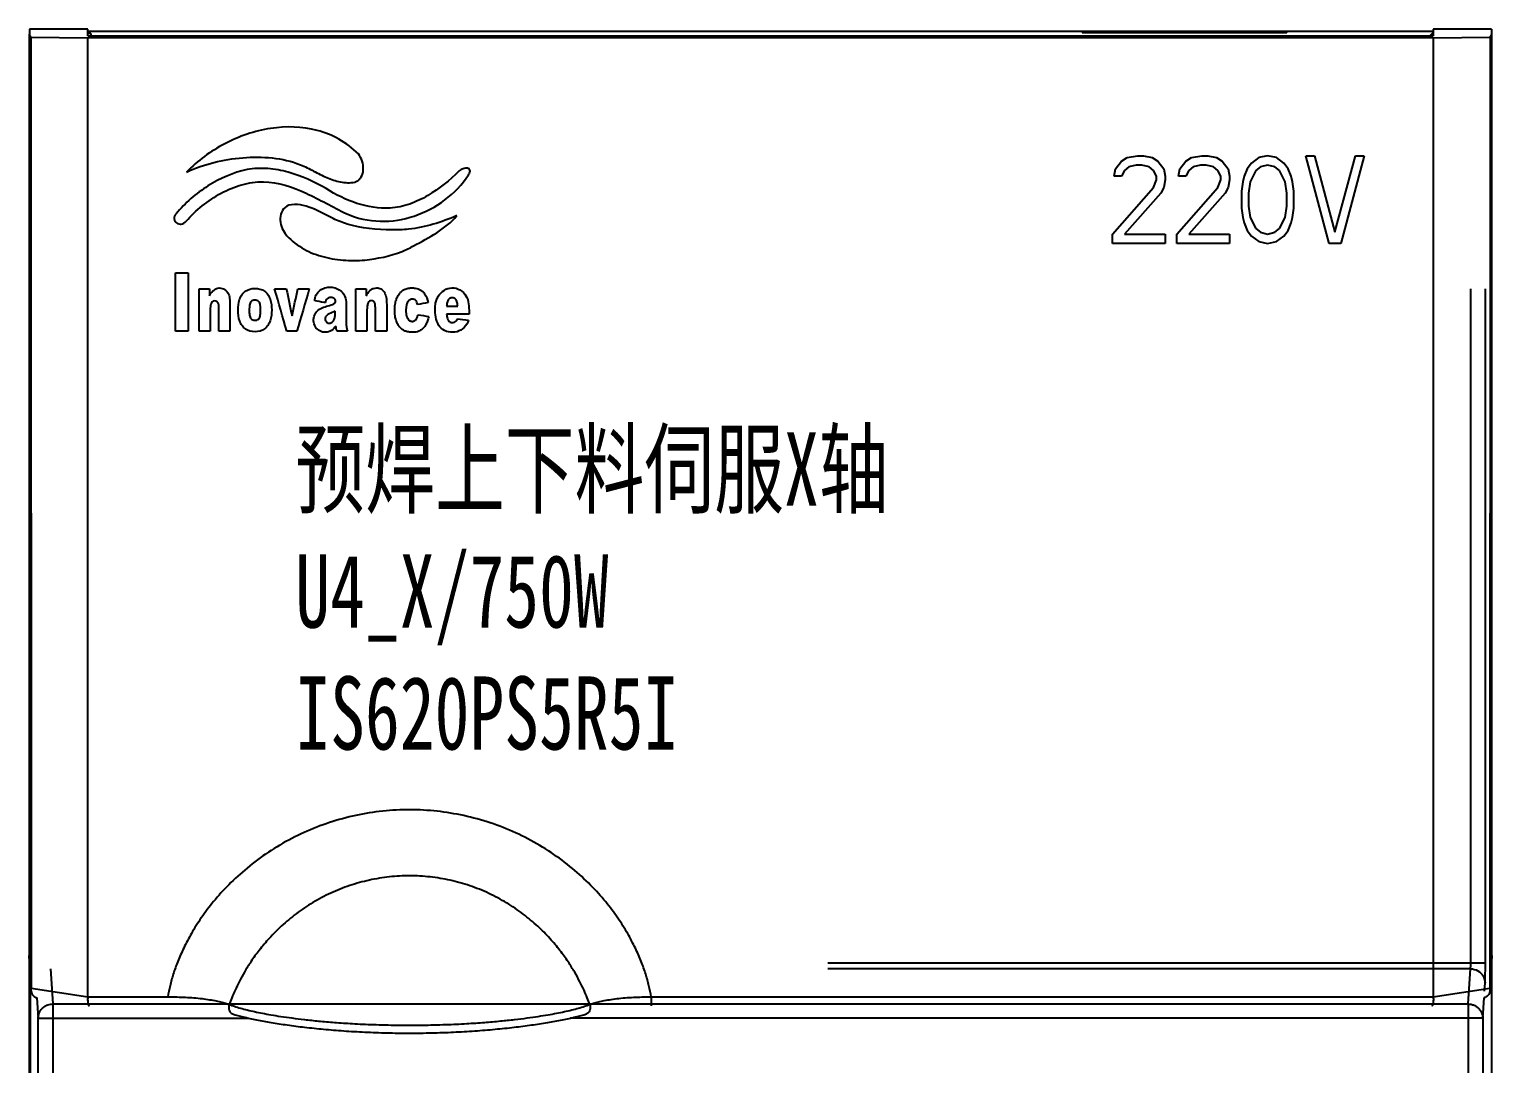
# Model space of a CAD drawing. Header units: millimetres. Extents: x 336 to 12810, y -1577 to 4105.
# Drawn here: x 8278.7 to 8328.7, y 1768 to 1803.3 of the extents above; entities that cross this region are included whole.
import ezdxf

# ---------------------------------------------------------------- set-up
doc = ezdxf.new("R2010")
doc.units = ezdxf.units.MM
doc.layers.add('03___PRT_ALL_CURVES', color=7, linetype='Continuous')
doc.layers.add('20_ALL_FEATURES', color=7, linetype='Continuous')
doc.styles.add('宋', font='', dxfattribs={"width": 0.7})
doc.styles.add('样式 8', font='arial.ttf', dxfattribs={"width": 0.6, "height": 2.5})
doc.styles.get('宋').set_extended_font_data('SimSun')

msp = doc.modelspace()

# ---------------------------------------------------------------- linework, layer by layer
at = {"color": 7, "linetype": 'Continuous'}
for p, q in [((8278.733, 1803.135), (8278.733, 1644.24)), ((8278.786, 1803.046), (8278.733, 1803.135)), ((8278.733, 1803.135), (8278.743, 1803.135)), ((8278.743, 1803.313), (8278.743, 1803.135)), ((8280.733, 1803.313), (8278.743, 1803.313)), ((8278.786, 1803.046), (8278.803, 1770.527)), ((8278.786, 1803.046), (8280.733, 1803.017)), ((8280.733, 1803.089), (8280.733, 1803.313)), ((8326.733, 1803.24), (8280.733, 1803.24)), ((8280.833, 1803.166), (8280.733, 1803.166)), ((8281.733, 1803.074), (8280.733, 1803.089)), ((8280.733, 1770.24), (8280.733, 1803.017)), ((8326.733, 1803.017), (8280.733, 1803.017)), ((8280.833, 1803.166), (8280.833, 1803.088)), ((8325.733, 1803.074), (8281.733, 1803.074)), ((8314.733, 1803.24), (8314.733, 1803.202)), ((8314.733, 1803.202), (8321.733, 1803.202)), ((8321.733, 1803.24), (8321.733, 1803.202)), ((8326.733, 1803.089), (8325.733, 1803.074)), ((8326.697, 1803.166), (8326.619, 1803.088)), ((8326.697, 1803.09), (8326.697, 1803.166)), ((8326.733, 1803.166), (8326.697, 1803.166)), ((8326.733, 1803.313), (8326.733, 1803.089)), ((8328.723, 1803.313), (8326.733, 1803.313)), ((8326.733, 1803.017), (8328.68, 1803.046)), ((8326.733, 1803.017), (8326.733, 1770.24)), ((8328.68, 1803.046), (8328.663, 1770.527)), ((8328.68, 1803.046), (8328.733, 1803.135)), ((8328.723, 1803.313), (8328.723, 1803.135)), ((8328.733, 1803.135), (8328.723, 1803.135)), ((8328.733, 1644.24), (8328.733, 1803.135)), ((8328.015, 1771.394), (8328.015, 1794.44)), ((8328.515, 1771.394), (8328.515, 1794.44)), ((8278.734, 1771.643), (8278.733, 1771.662)), ((8278.803, 1770.449), (8278.733, 1771.662)), ((8278.802, 1770.449), (8278.734, 1771.643)), ((8328.733, 1771.662), (8328.664, 1770.449)), ((8328.733, 1771.643), (8328.669, 1770.527)), ((8328.733, 1771.662), (8328.733, 1771.643)), ((8279.46, 1771.201), (8279.539, 1770)), ((8328.515, 1771.394), (8306.033, 1771.394)), ((8328.006, 1771.201), (8306.033, 1771.201)), ((8327.928, 1770), (8328.006, 1771.201)), ((8278.733, 1770.74), (8278.772, 1770.74)), ((8278.772, 1761.74), (8278.772, 1770.74)), ((8280.733, 1770.23), (8278.803, 1770.527)), ((8328.663, 1770.527), (8326.733, 1770.23)), ((8328.488, 1770.444), (8328.506, 1770.718)), ((8278.803, 1770.449), (8278.803, 1770.432)), ((8278.993, 1770.213), (8279.039, 1769.517)), ((8280.733, 1770.24), (8283.47, 1770.24)), ((8299.996, 1770.24), (8299.996, 1769.94)), ((8299.996, 1770.24), (8326.733, 1770.24)), ((8328.428, 1769.517), (8328.473, 1770.213)), ((8328.664, 1770.449), (8328.663, 1770.432)), ((8279.039, 1752.88), (8279.039, 1769.517)), ((8279.039, 1769.517), (8286.245, 1769.517)), ((8279.539, 1770), (8279.539, 1752.38)), ((8279.539, 1770), (8327.928, 1770)), ((8328.428, 1769.517), (8297.221, 1769.517)), ((8327.928, 1770), (8327.928, 1644.546)), ((8328.428, 1769.517), (8328.428, 1644.546))]:
    msp.add_line(p, q, dxfattribs=at)
for points, start_tangent, end_tangent in [([(8299.996, 1770.24), (8299.921, 1770.618), (8299.809, 1771.019), (8299.657, 1771.447), (8299.455, 1771.907), (8299.192, 1772.404), (8298.858, 1772.934), (8298.44, 1773.489), (8297.925, 1774.061), (8297.302, 1774.632), (8296.578, 1775.172), (8295.78, 1775.645), (8294.932, 1776.032), (8294.048, 1776.326), (8293.139, 1776.524), (8292.213, 1776.625), (8291.281, 1776.627), (8290.354, 1776.529), (8289.444, 1776.333), (8288.56, 1776.042), (8287.71, 1775.658), (8286.909, 1775.186), (8286.182, 1774.647), (8285.554, 1774.074), (8285.036, 1773.501), (8284.615, 1772.943), (8284.278, 1772.411), (8284.013, 1771.912), (8283.81, 1771.45), (8283.657, 1771.021), (8283.546, 1770.619), (8283.47, 1770.24)], (-0.158449, 0.987367), (-0.158453, -0.987366)), ([(8297.898, 1769.986), (8297.81, 1770.214), (8297.699, 1770.472), (8297.558, 1770.76), (8297.381, 1771.083), (8297.157, 1771.44), (8296.878, 1771.826), (8296.536, 1772.235), (8296.119, 1772.656), (8295.621, 1773.072), (8295.054, 1773.455), (8294.44, 1773.781), (8293.796, 1774.04), (8293.125, 1774.227), (8292.438, 1774.341), (8291.743, 1774.381), (8291.047, 1774.344), (8290.36, 1774.231), (8289.689, 1774.046), (8289.044, 1773.79), (8288.429, 1773.465), (8287.859, 1773.082), (8287.358, 1772.666), (8286.938, 1772.243), (8286.593, 1771.833), (8286.313, 1771.445), (8286.087, 1771.086), (8285.909, 1770.762), (8285.768, 1770.473), (8285.656, 1770.215), (8285.569, 1769.986)], (-0.336663, 0.941625), (-0.336661, -0.941626)), ([(8328.006, 1771.201), (8328.01, 1771.236), (8328.012, 1771.258), (8328.013, 1771.285), (8328.014, 1771.318), (8328.015, 1771.355), (8328.015, 1771.394)], (0.222501, 0.974932), (-0.000007, 1)), ([(8328.006, 1771.201), (8328.255, 1771.135), (8328.438, 1770.959), (8328.506, 1770.718)], (0.99999, -0.004364), (0.004676, -0.999989)), ([(8328.506, 1770.718), (8328.507, 1770.744), (8328.509, 1770.784), (8328.51, 1770.841), (8328.512, 1770.917), (8328.513, 1771.013), (8328.514, 1771.128), (8328.515, 1771.257), (8328.515, 1771.394)], (0.065022, 0.997884), (-0.000064, 1)), ([(8278.803, 1770.475), (8278.803, 1770.5), (8278.803, 1770.527)], (0.002955, 0.999996), (-0.000522, 1)), ([(8328.663, 1770.527), (8328.663, 1770.5), (8328.664, 1770.475)], (-0.000522, -1), (0.002955, -0.999996)), ([(8278.803, 1770.449), (8278.803, 1770.475)], (0.004788, 0.999989), (0.002955, 0.999996)), ([(8278.803, 1770.432), (8278.811, 1770.381), (8278.836, 1770.321), (8278.875, 1770.274), (8278.923, 1770.239), (8278.979, 1770.218), (8279.002, 1770.213)], (0.058249, -0.998302), (0.988517, -0.151107)), ([(8280.733, 1770.23), (8280.73, 1770.169), (8280.731, 1770.11), (8280.735, 1770.058), (8280.741, 1770.013), (8280.751, 1769.978), (8280.762, 1769.954), (8280.775, 1769.942), (8280.78, 1769.94)], (-0.064441, -0.997922), (0.992881, -0.119113)), ([(8280.733, 1770.23), (8280.733, 1770.234), (8280.733, 1770.237), (8280.733, 1770.24)], (0.064441, 0.997922), (0, 1)), ([(8283.47, 1770.24), (8283.724, 1770.241), (8284.002, 1770.234), (8284.291, 1770.217), (8284.574, 1770.191), (8284.837, 1770.156), (8285.073, 1770.115), (8285.275, 1770.071), (8285.441, 1770.026), (8285.569, 1769.986)], (0.999877, 0.015698), (0.946467, -0.3228)), ([(8297.898, 1769.986), (8298.026, 1770.027), (8298.192, 1770.071), (8298.394, 1770.116), (8298.63, 1770.156), (8298.893, 1770.191), (8299.176, 1770.217), (8299.464, 1770.234), (8299.743, 1770.241), (8299.996, 1770.24)], (0.946467, 0.322799), (0.999877, -0.015694)), ([(8326.733, 1770.23), (8326.736, 1770.169), (8326.735, 1770.11), (8326.731, 1770.058), (8326.725, 1770.013), (8326.715, 1769.978), (8326.704, 1769.954), (8326.691, 1769.942), (8326.686, 1769.94)], (0.064441, -0.997922), (-0.992805, -0.11974)), ([(8326.733, 1770.24), (8326.733, 1770.237), (8326.733, 1770.234), (8326.733, 1770.23)], (0, -1), (0.064441, -0.997922)), ([(8328.663, 1770.432), (8328.655, 1770.381), (8328.63, 1770.321), (8328.591, 1770.274), (8328.543, 1770.239), (8328.487, 1770.218), (8328.464, 1770.213)], (-0.058406, -0.998293), (-0.988508, -0.15117)), ([(8328.664, 1770.475), (8328.664, 1770.449)], (0.002955, -0.999996), (0.004788, -0.999989)), ([(8279.039, 1769.517), (8279.049, 1769.612), (8279.082, 1769.712), (8279.145, 1769.812), (8279.241, 1769.903), (8279.373, 1769.972), (8279.539, 1770)], (0.004676, 0.999989), (0.99999, 0.004364)), ([(8285.569, 1769.986), (8285.556, 1769.906), (8285.56, 1769.829), (8285.581, 1769.761), (8285.615, 1769.707), (8285.662, 1769.67), (8285.685, 1769.661)], (-0.245809, -0.969318), (0.95301, -0.30294)), ([(8285.569, 1769.986), (8285.749, 1769.922), (8285.956, 1769.858), (8286.188, 1769.797), (8286.438, 1769.739), (8286.705, 1769.684), (8286.998, 1769.631), (8287.332, 1769.576), (8287.713, 1769.522), (8288.141, 1769.469), (8288.624, 1769.418), (8289.166, 1769.371), (8289.78, 1769.33), (8290.493, 1769.297), (8291.308, 1769.277), (8292.162, 1769.277), (8292.977, 1769.297), (8293.689, 1769.33), (8294.303, 1769.372), (8294.845, 1769.419), (8295.326, 1769.469), (8295.755, 1769.522), (8296.135, 1769.577), (8296.469, 1769.631), (8296.762, 1769.684), (8297.028, 1769.739), (8297.279, 1769.797), (8297.51, 1769.858), (8297.717, 1769.922), (8297.898, 1769.986)], (0.933783, -0.35784), (0.933783, 0.35784)), ([(8285.685, 1769.661), (8286.05, 1769.56), (8286.501, 1769.461), (8287.003, 1769.369), (8287.551, 1769.284), (8288.148, 1769.207), (8288.793, 1769.139), (8289.483, 1769.083), (8290.209, 1769.04), (8290.96, 1769.013), (8291.724, 1769.004), (8292.489, 1769.013), (8293.241, 1769.039), (8293.969, 1769.082), (8294.662, 1769.138), (8295.309, 1769.206), (8295.907, 1769.283), (8296.457, 1769.368), (8296.96, 1769.46), (8297.413, 1769.559), (8297.781, 1769.661)], (0.953081, -0.302715), (0.953092, 0.302681)), ([(8297.898, 1769.986), (8297.91, 1769.906), (8297.906, 1769.829), (8297.886, 1769.761), (8297.851, 1769.707), (8297.805, 1769.67), (8297.781, 1769.661)], (0.245794, -0.969322), (-0.953033, -0.302868)), ([(8327.928, 1770), (8328.026, 1769.99), (8328.13, 1769.958), (8328.234, 1769.897), (8328.328, 1769.804), (8328.399, 1769.677), (8328.428, 1769.517)], (0.99999, -0.004364), (0.004676, -0.999989))]:
    msp.add_spline(points, degree=3, dxfattribs=dict(at, start_tangent=start_tangent, end_tangent=end_tangent))
at = {"layer": '03___PRT_ALL_CURVES', "color": 7, "linetype": 'Continuous'}
for p, q in [((8315.822, 1798.289), (8315.872, 1798.545)), ((8315.872, 1798.545), (8316.072, 1798.8)), ((8316.072, 1798.8), (8316.272, 1798.928)), ((8316.322, 1798.608), (8316.172, 1798.481)), ((8316.272, 1798.928), (8316.622, 1798.991)), ((8316.572, 1798.672), (8316.322, 1798.608)), ((8316.772, 1798.672), (8316.572, 1798.672)), ((8316.622, 1798.991), (8316.822, 1798.991)), ((8317.022, 1798.608), (8316.772, 1798.672)), ((8316.822, 1798.991), (8317.122, 1798.928)), ((8317.172, 1798.481), (8317.022, 1798.608)), ((8317.122, 1798.928), (8317.322, 1798.8)), ((8317.322, 1798.8), (8317.522, 1798.545)), ((8317.522, 1798.545), (8317.572, 1798.289)), ((8318.022, 1798.289), (8318.072, 1798.545)), ((8318.072, 1798.545), (8318.272, 1798.8)), ((8318.272, 1798.8), (8318.472, 1798.928)), ((8318.522, 1798.608), (8318.372, 1798.481)), ((8318.472, 1798.928), (8318.822, 1798.991)), ((8318.772, 1798.672), (8318.522, 1798.608)), ((8318.972, 1798.672), (8318.772, 1798.672)), ((8318.822, 1798.991), (8319.022, 1798.991)), ((8319.222, 1798.608), (8318.972, 1798.672)), ((8319.022, 1798.991), (8319.322, 1798.928)), ((8319.372, 1798.481), (8319.222, 1798.608)), ((8319.322, 1798.928), (8319.522, 1798.8)), ((8319.522, 1798.8), (8319.722, 1798.545)), ((8319.722, 1798.545), (8319.772, 1798.289)), ((8320.372, 1798.545), (8320.272, 1798.289)), ((8320.522, 1798.736), (8320.372, 1798.545)), ((8320.772, 1798.928), (8320.522, 1798.736)), ((8320.822, 1798.608), (8320.672, 1798.481)), ((8321.072, 1798.991), (8320.772, 1798.928)), ((8321.072, 1798.672), (8320.822, 1798.608)), ((8321.372, 1798.928), (8321.072, 1798.991)), ((8321.322, 1798.608), (8321.072, 1798.672)), ((8321.472, 1798.481), (8321.322, 1798.608)), ((8321.622, 1798.736), (8321.372, 1798.928)), ((8321.772, 1798.545), (8321.622, 1798.736)), ((8321.872, 1798.289), (8321.772, 1798.545)), ((8323.172, 1795.991), (8322.372, 1798.991)), ((8322.372, 1798.991), (8322.672, 1798.991)), ((8322.672, 1798.991), (8323.372, 1796.374)), ((8323.372, 1796.374), (8324.072, 1798.991)), ((8324.372, 1798.991), (8323.572, 1795.991)), ((8324.072, 1798.991), (8324.372, 1798.991)), ((8316.072, 1798.289), (8315.822, 1798.289)), ((8316.172, 1798.481), (8316.072, 1798.289)), ((8317.272, 1798.289), (8317.172, 1798.481)), ((8317.172, 1797.906), (8317.272, 1798.162)), ((8317.272, 1798.162), (8317.272, 1798.289)), ((8317.572, 1798.162), (8317.522, 1797.906)), ((8317.572, 1798.289), (8317.572, 1798.162)), ((8318.272, 1798.289), (8318.022, 1798.289)), ((8318.372, 1798.481), (8318.272, 1798.289)), ((8319.472, 1798.289), (8319.372, 1798.481)), ((8319.372, 1797.906), (8319.472, 1798.162)), ((8319.472, 1798.162), (8319.472, 1798.289)), ((8319.772, 1798.162), (8319.722, 1797.906)), ((8319.772, 1798.289), (8319.772, 1798.162)), ((8320.222, 1798.098), (8320.172, 1797.779)), ((8320.272, 1798.289), (8320.222, 1798.098)), ((8320.472, 1798.098), (8320.422, 1797.715)), ((8320.672, 1798.481), (8320.472, 1798.098)), ((8321.672, 1798.098), (8321.472, 1798.481)), ((8321.722, 1797.715), (8321.672, 1798.098)), ((8321.922, 1798.098), (8321.872, 1798.289)), ((8321.972, 1797.779), (8321.922, 1798.098)), ((8315.772, 1796.31), (8317.172, 1797.906)), ((8317.422, 1797.715), (8316.172, 1796.31)), ((8317.522, 1797.906), (8317.422, 1797.715)), ((8317.972, 1796.31), (8319.372, 1797.906)), ((8319.622, 1797.715), (8318.372, 1796.31)), ((8319.722, 1797.906), (8319.622, 1797.715)), ((8320.172, 1797.779), (8320.172, 1797.204)), ((8320.422, 1797.715), (8320.422, 1797.268)), ((8321.722, 1797.268), (8321.722, 1797.715)), ((8321.972, 1797.204), (8321.972, 1797.779)), ((8320.172, 1797.204), (8320.222, 1796.885)), ((8320.422, 1797.268), (8320.472, 1796.885)), ((8321.672, 1796.885), (8321.722, 1797.268)), ((8321.922, 1796.885), (8321.972, 1797.204)), ((8320.222, 1796.885), (8320.272, 1796.693)), ((8320.272, 1796.693), (8320.372, 1796.438)), ((8320.472, 1796.885), (8320.672, 1796.502)), ((8320.672, 1796.502), (8320.822, 1796.374)), ((8321.322, 1796.374), (8321.472, 1796.502)), ((8321.472, 1796.502), (8321.672, 1796.885)), ((8321.772, 1796.438), (8321.872, 1796.693)), ((8321.872, 1796.693), (8321.922, 1796.885)), ((8315.772, 1795.991), (8315.772, 1796.31)), ((8316.172, 1796.31), (8317.572, 1796.31)), ((8317.572, 1796.31), (8317.572, 1795.991)), ((8317.972, 1795.991), (8317.972, 1796.31)), ((8318.372, 1796.31), (8319.772, 1796.31)), ((8319.772, 1796.31), (8319.772, 1795.991)), ((8320.372, 1796.438), (8320.522, 1796.247)), ((8320.522, 1796.247), (8320.772, 1796.055)), ((8320.772, 1796.055), (8321.072, 1795.991)), ((8320.822, 1796.374), (8321.072, 1796.31)), ((8321.072, 1796.31), (8321.322, 1796.374)), ((8321.072, 1795.991), (8321.372, 1796.055)), ((8321.372, 1796.055), (8321.622, 1796.247)), ((8321.622, 1796.247), (8321.772, 1796.438)), ((8317.572, 1795.991), (8315.772, 1795.991)), ((8319.772, 1795.991), (8317.972, 1795.991)), ((8323.572, 1795.991), (8323.172, 1795.991))]:
    msp.add_line(p, q, dxfattribs=at)
at = {"layer": '20_ALL_FEATURES', "color": 7, "linetype": 'Continuous'}
for points, start_tangent, end_tangent in [([(8289.985, 1799.053, 48.994), (8289.321, 1799.556, 49.008), (8288.581, 1799.856, 49.017), (8286.982, 1799.922, 49.019), (8285.417, 1799.399, 49.004), (8284.113, 1798.435, 48.975)], (-0.709681, 0.704213, 0.020901), (-0.69443, -0.719243, -0.021347)), ([(8289.866, 1798.085, 48.965), (8289.992, 1798.161, 48.967), (8290.08, 1798.265, 48.97), (8290.154, 1798.525, 48.978), (8290.113, 1798.807, 48.986), (8289.985, 1799.053, 48.994)], (0.925982, 0.377402, 0.011201), (-0.614554, 0.788528, 0.023403)), ([(8286.179, 1798.521, 48.978), (8284.844, 1797.96, 48.961), (8283.752, 1797.007, 48.933)], (-0.974455, -0.224484, -0.006663), (-0.643609, -0.765018, -0.022705)), ([(8284.113, 1798.435, 48.975), (8286.034, 1798.922, 48.99), (8288.002, 1798.682, 48.982), (8288.456, 1798.467, 48.976), (8288.905, 1798.246, 48.97), (8289.368, 1798.095, 48.965), (8289.866, 1798.085, 48.965)], (0.907304, 0.42029, 0.012474), (0.986774, 0.162031, 0.004809)), ([(8288.888, 1797.867, 48.958), (8287.584, 1798.427, 48.975), (8286.888, 1798.55, 48.979), (8286.179, 1798.521, 48.978)], (-0.867538, 0.497152, 0.014755), (-0.986865, -0.161475, -0.004792)), ([(8293.753, 1798.341, 48.972), (8293.798, 1798.432, 48.975), (8293.8, 1798.498, 48.977), (8293.769, 1798.54, 48.978), (8293.715, 1798.561, 48.979), (8293.645, 1798.563, 48.979), (8293.569, 1798.547, 48.978), (8293.432, 1798.47, 48.976)], (0.545673, 0.837629, 0.02486), (-0.72364, -0.689874, -0.020475)), ([(8284.099, 1796.75, 48.925), (8284.646, 1797.278, 48.941), (8285.292, 1797.71, 48.954), (8286.001, 1798, 48.962), (8286.739, 1798.1, 48.965), (8288.196, 1797.711, 48.954), (8289.573, 1797.014, 48.933)], (0.655413, 0.754938, 0.022406), (0.900227, -0.435229, -0.012917)), ([(8289.573, 1797.014, 48.933), (8290.727, 1796.753, 48.925), (8291.893, 1796.93, 48.93), (8292.944, 1797.481, 48.947), (8293.753, 1798.341, 48.972)], (0.910828, -0.412604, -0.012246), (0.545673, 0.837629, 0.02486)), ([(8293.432, 1798.47, 48.976), (8292.355, 1797.629, 48.951), (8291.739, 1797.34, 48.943), (8291.07, 1797.199, 48.938)], (-0.72364, -0.689874, -0.020475), (-0.997096, -0.076127, -0.002259)), ([(8291.07, 1797.199, 48.938), (8289.929, 1797.363, 48.943), (8288.888, 1797.867, 48.958)], (-0.999078, -0.042916, -0.001274), (-0.839082, 0.543766, 0.016139)), ([(8283.752, 1797.007, 48.933), (8283.691, 1796.831, 48.928), (8283.771, 1796.698, 48.924), (8283.929, 1796.656, 48.922), (8284.099, 1796.75, 48.925)], (-0.643609, -0.765018, -0.022705), (0.655413, 0.754938, 0.022406)), ([(8287.603, 1797.297, 48.941), (8287.387, 1797.114, 48.936), (8287.314, 1796.855, 48.928), (8287.356, 1796.575, 48.92), (8287.484, 1796.328, 48.913)], (-0.920511, -0.390544, -0.011591), (0.606604, -0.794654, -0.023585)), ([(8289.123, 1796.842, 48.928), (8288.39, 1797.201, 48.939), (8288.003, 1797.309, 48.942), (8287.603, 1797.297, 48.941)], (-0.89622, 0.443414, 0.01316), (-0.976807, -0.214029, -0.006352)), ([(8291.127, 1796.455, 48.916), (8289.602, 1796.655, 48.922), (8289.123, 1796.842, 48.928)], (-0.999998, 0.00219, 0.000065), (-0.899181, 0.437385, 0.012981)), ([(8293.355, 1796.947, 48.931), (8291.702, 1796.48, 48.917), (8291.127, 1796.455, 48.916)], (-0.913157, -0.407428, -0.012092), (-0.999716, 0.023814, 0.000707)), ([(8291.873, 1795.911, 48.9), (8292.665, 1796.36, 48.914), (8293.355, 1796.947, 48.931)], (0.879947, 0.474863, 0.014094), (0.641014, 0.767191, 0.02277)), ([(8287.484, 1796.328, 48.913), (8288.048, 1795.846, 48.898), (8288.725, 1795.555, 48.89), (8289.462, 1795.424, 48.886), (8290.203, 1795.427, 48.886)], (0.640583, -0.767551, -0.02278), (0.996649, 0.081765, 0.002427)), ([(8290.203, 1795.427, 48.886), (8291.478, 1795.723, 48.895), (8291.873, 1795.911, 48.9)], (0.9953, 0.0968, 0.002873), (0.871745, 0.489745, 0.014535)), ([(8283.733, 1792.991, 48.814), (8283.733, 1794.991, 48.873)], (0, 0.99956, 0.029666), (0, 0.99956, 0.029666)), ([(8283.733, 1794.991, 48.873), (8284.161, 1794.991, 48.873)], (1, 0), (1, 0)), ([(8284.161, 1794.991, 48.873), (8284.161, 1792.991, 48.814)], (0, -0.99956, -0.029666), (0, -0.99956, -0.029666)), ([(8288.494, 1794.027, 48.844), (8288.546, 1794.237, 48.851), (8288.671, 1794.387, 48.855), (8288.844, 1794.474, 48.858), (8289.04, 1794.498, 48.858), (8289.404, 1794.351, 48.854), (8289.524, 1794.179, 48.849), (8289.569, 1793.939, 48.842)], (0.034094, 0.998979, 0.029649), (0, -0.99956, -0.029666)), ([(8284.537, 1792.991, 48.814), (8284.537, 1794.44, 48.857)], (0, 0.99956, 0.029666), (0, 0.99956, 0.029666)), ([(8284.537, 1794.44, 48.857), (8284.894, 1794.44, 48.857)], (1, 0), (1, 0)), ([(8284.894, 1794.204, 48.85), (8285.014, 1794.369, 48.854), (8285.184, 1794.467, 48.857), (8285.374, 1794.438, 48.857), (8285.523, 1794.307, 48.853), (8285.584, 1794.116, 48.847), (8285.596, 1793.912, 48.841)], (0.44599, 0.894644, 0.026552), (0.042716, -0.998648, -0.029639)), ([(8284.894, 1794.44, 48.857), (8284.894, 1794.204, 48.85)], (0, -0.99956, -0.029666), (0, -0.99956, -0.029666)), ([(8285.21, 1793.788, 48.837), (8285.209, 1793.882, 48.84), (8285.183, 1793.97, 48.843), (8285.111, 1794.024, 48.844), (8285.026, 1794.026, 48.844), (8284.966, 1793.964, 48.842), (8284.934, 1793.872, 48.84), (8284.921, 1793.687, 48.834)], (0, 0.99956, 0.029666), (0, -0.99956, -0.029666)), ([(8285.872, 1793.712, 48.835), (8285.926, 1794.082, 48.846), (8286.002, 1794.237, 48.851), (8286.117, 1794.357, 48.854), (8286.447, 1794.457, 48.857), (8286.777, 1794.364, 48.854), (8286.892, 1794.246, 48.851), (8286.968, 1794.092, 48.846), (8287.023, 1793.721, 48.835)], (-0.0042, 0.999551, 0.029666), (0.003289, -0.999554, -0.029666)), ([(8286.638, 1793.649, 48.833), (8286.638, 1793.711, 48.835), (8286.63, 1793.884, 48.84), (8286.576, 1794.012, 48.844), (8286.449, 1794.058, 48.845), (8286.322, 1794.013, 48.844), (8286.266, 1793.886, 48.84), (8286.257, 1793.713, 48.835)], (0.007728, 0.99953, 0.029665), (-0.002632, -0.999556, -0.029666)), ([(8287.539, 1792.991, 48.814), (8287.122, 1794.44, 48.857)], (-0.276553, 0.960576, 0.028509), (-0.276553, 0.960576, 0.028509)), ([(8287.122, 1794.44, 48.857), (8287.522, 1794.44, 48.857)], (1, 0), (1, 0)), ([(8287.522, 1794.44, 48.857), (8287.717, 1793.522, 48.829)], (0.207229, -0.977862, -0.029022), (0.207229, -0.977862, -0.029022)), ([(8287.717, 1793.522, 48.829), (8287.918, 1794.44, 48.857)], (0.213843, 0.976438, 0.02898), (0.213843, 0.976438, 0.02898)), ([(8288.305, 1794.44, 48.857), (8287.88, 1792.991, 48.814)], (-0.281868, -0.959031, -0.028463), (-0.281868, -0.959031, -0.028463)), ([(8287.918, 1794.44, 48.857), (8288.305, 1794.44, 48.857)], (1, 0), (1, 0)), ([(8288.861, 1793.971, 48.843), (8288.803, 1793.98, 48.843), (8288.494, 1794.027, 48.844)], (-0.988597, 0.150517, 0.004467), (-0.988597, 0.150517, 0.004467)), ([(8288.865, 1794.015, 48.844), (8288.861, 1793.971, 48.843)], (-0.226212, -0.973649, -0.028897), (0.046429, -0.998482, -0.029634)), ([(8289.194, 1793.959, 48.842), (8289.198, 1794.044, 48.845), (8289.168, 1794.103, 48.847), (8289.048, 1794.146, 48.848), (8288.979, 1794.133, 48.847), (8288.918, 1794.098, 48.846), (8288.875, 1794.044, 48.845), (8288.865, 1794.015, 48.844)], (0.245556, 0.968956, 0.028758), (-0.226212, -0.973649, -0.028897)), ([(8289.893, 1794.44, 48.857), (8290.251, 1794.44, 48.857)], (1, 0), (1, 0)), ([(8289.893, 1792.991, 48.814), (8289.893, 1794.44, 48.857)], (0, 0.99956, 0.029666), (0, 0.99956, 0.029666)), ([(8290.251, 1794.204, 48.85), (8290.332, 1794.328, 48.853), (8290.373, 1794.375, 48.855), (8290.414, 1794.411, 48.856), (8290.457, 1794.438, 48.857), (8290.505, 1794.457, 48.857), (8290.614, 1794.473, 48.858)], (0.484719, 0.874285, 0.025948), (1, 0)), ([(8290.251, 1794.44, 48.857), (8290.251, 1794.204, 48.85)], (0, -0.99956, -0.029666), (0, -0.99956, -0.029666)), ([(8290.567, 1793.788, 48.837), (8290.558, 1793.904, 48.841), (8290.548, 1793.948, 48.842), (8290.532, 1793.981, 48.843), (8290.513, 1794.006, 48.844), (8290.49, 1794.024, 48.844), (8290.464, 1794.034, 48.845), (8290.434, 1794.038, 48.845), (8290.401, 1794.033, 48.845), (8290.371, 1794.019, 48.844), (8290.321, 1793.961, 48.842)], (0, 0.99956, 0.029666), (-0.491563, -0.870459, -0.025835)), ([(8290.614, 1794.473, 48.858), (8290.756, 1794.439, 48.857), (8290.863, 1794.336, 48.853)], (1, 0), (0.550527, -0.83445, -0.024766)), ([(8290.863, 1794.336, 48.853), (8290.931, 1794.161, 48.848), (8290.953, 1793.912, 48.841)], (0.548821, -0.835572, -0.024799), (0, -0.99956, -0.029666)), ([(8291.274, 1793.365, 48.825), (8291.255, 1793.435, 48.827), (8291.241, 1793.516, 48.829), (8291.233, 1793.607, 48.832), (8291.231, 1793.657, 48.833), (8291.23, 1793.709, 48.835), (8291.231, 1793.764, 48.837), (8291.233, 1793.816, 48.838), (8291.243, 1793.914, 48.841), (8291.26, 1794.002, 48.844), (8291.283, 1794.081, 48.846)], (-0.318454, 0.947521, 0.028122), (0.336156, 0.941392, 0.02794)), ([(8291.283, 1794.081, 48.846), (8291.304, 1794.135, 48.848), (8291.389, 1794.277, 48.852)], (0.334261, 0.942066, 0.02796), (0.612946, 0.789777, 0.02344)), ([(8291.389, 1794.277, 48.852), (8291.457, 1794.353, 48.854), (8291.491, 1794.382, 48.855), (8291.527, 1794.406, 48.856), (8291.587, 1794.435, 48.856), (8291.654, 1794.456, 48.857), (8291.73, 1794.469, 48.857), (8291.771, 1794.472, 48.858), (8291.814, 1794.473, 48.858), (8291.874, 1794.471, 48.858), (8291.93, 1794.465, 48.857), (8292.03, 1794.441, 48.857), (8292.117, 1794.402, 48.855), (8292.188, 1794.346, 48.854)], (0.612139, 0.790402, 0.023459), (0.711957, -0.701914, -0.020832)), ([(8291.825, 1794.092, 48.846), (8291.739, 1794.067, 48.846), (8291.703, 1794.037, 48.845), (8291.671, 1793.993, 48.843), (8291.627, 1793.869, 48.84), (8291.612, 1793.694, 48.834)], (-1, 0), (0, -0.99956, -0.029666)), ([(8292.008, 1793.905, 48.841), (8291.946, 1794.045, 48.845), (8291.893, 1794.08, 48.846), (8291.825, 1794.092, 48.846)], (-0.17892, 0.983431, 0.029188), (-1, 0)), ([(8292.188, 1794.346, 48.854), (8292.248, 1794.275, 48.852), (8292.369, 1793.975, 48.843)], (0.712802, -0.701057, -0.020807), (0.206721, -0.977969, -0.029025)), ([(8293.75, 1793.367, 48.825), (8293.603, 1793.121, 48.817), (8293.358, 1792.977, 48.813), (8293.069, 1792.97, 48.813), (8292.817, 1793.094, 48.817), (8292.614, 1793.624, 48.832), (8292.62, 1793.921, 48.841), (8292.654, 1794.059, 48.845)], (-0.283787, -0.958465, -0.028447), (0.32361, 0.945774, 0.02807)), ([(8292.654, 1794.059, 48.845), (8292.715, 1794.188, 48.849), (8293.184, 1794.478, 48.858), (8293.457, 1794.404, 48.856), (8293.664, 1794.205, 48.85), (8293.753, 1793.932, 48.842), (8293.772, 1793.641, 48.833)], (0.32361, 0.945774, 0.02807), (0.029423, -0.999127, -0.029653)), ([(8293.381, 1793.844, 48.839), (8293.363, 1793.976, 48.843), (8293.309, 1794.091, 48.846), (8293.195, 1794.132, 48.847), (8293.08, 1794.089, 48.846), (8293.022, 1793.975, 48.843), (8293.003, 1793.844, 48.839)], (-0.113372, 0.993115, 0.029475), (-0.098388, -0.99471, -0.029522)), ([(8284.921, 1793.687, 48.834), (8284.921, 1792.991, 48.814)], (0, -0.99956, -0.029666), (0, -0.99956, -0.029666)), ([(8285.21, 1792.991, 48.814), (8285.21, 1793.788, 48.837)], (0, 0.99956, 0.029666), (0, 0.99956, 0.029666)), ([(8285.596, 1793.912, 48.841), (8285.596, 1792.991, 48.814)], (0, -0.99956, -0.029666), (0, -0.99956, -0.029666)), ([(8287.023, 1793.721, 48.835), (8286.97, 1793.35, 48.824), (8286.895, 1793.194, 48.82), (8286.781, 1793.075, 48.816), (8286.453, 1792.975, 48.813), (8286.122, 1793.069, 48.816), (8286.007, 1793.187, 48.819), (8285.93, 1793.342, 48.824), (8285.872, 1793.712, 48.835)], (0.003289, -0.999554, -0.029666), (-0.0042, 0.999551, 0.029666)), ([(8286.257, 1793.713, 48.835), (8286.265, 1793.54, 48.83), (8286.321, 1793.412, 48.826), (8286.448, 1793.366, 48.825), (8286.575, 1793.41, 48.826), (8286.63, 1793.538, 48.83), (8286.638, 1793.649, 48.833)], (-0.002632, -0.999556, -0.029666), (0.007728, 0.99953, 0.029665)), ([(8289.216, 1793.169, 48.819), (8288.867, 1792.956, 48.813), (8288.668, 1793.002, 48.814), (8288.517, 1793.144, 48.818), (8288.456, 1793.346, 48.824), (8288.491, 1793.552, 48.83), (8288.528, 1793.616, 48.832)], (-0.540513, -0.840965, -0.024959), (0.571939, 0.819935, 0.024335)), ([(8288.528, 1793.616, 48.832), (8288.616, 1793.711, 48.835), (8288.798, 1793.814, 48.838), (8289.194, 1793.959, 48.842)], (0.571939, 0.819935, 0.024335), (0.828026, 0.560443, 0.016634)), ([(8289.194, 1793.679, 48.834), (8288.988, 1793.591, 48.831), (8288.849, 1793.431, 48.827), (8288.88, 1793.328, 48.824), (8288.964, 1793.266, 48.822), (8289.03, 1793.274, 48.822)], (-0.855315, -0.51788, -0.01537), (0.93821, 0.345915, 0.010267)), ([(8289.03, 1793.274, 48.822), (8289.065, 1793.29, 48.822), (8289.148, 1793.374, 48.825), (8289.186, 1793.479, 48.828), (8289.194, 1793.59, 48.831)], (0.93821, 0.345915, 0.010267), (0.013515, 0.999469, 0.029664)), ([(8289.194, 1793.59, 48.831), (8289.194, 1793.679, 48.834)], (0, 0.99956, 0.029666), (0, 0.99956, 0.029666)), ([(8289.569, 1793.939, 48.842), (8289.569, 1793.3, 48.823)], (0, -0.99956, -0.029666), (0, -0.99956, -0.029666)), ([(8290.321, 1793.961, 48.842), (8290.289, 1793.855, 48.839), (8290.278, 1793.687, 48.834)], (-0.495771, -0.868071, -0.025764), (0, -0.99956, -0.029666)), ([(8290.278, 1793.687, 48.834), (8290.278, 1792.991, 48.814)], (0, -0.99956, -0.029666), (0, -0.99956, -0.029666)), ([(8290.567, 1792.991, 48.814), (8290.567, 1793.788, 48.837)], (0, 0.99956, 0.029666), (0, 0.99956, 0.029666)), ([(8290.953, 1793.912, 48.841), (8290.953, 1792.991, 48.814)], (0, -0.99956, -0.029666), (0, -0.99956, -0.029666)), ([(8291.612, 1793.694, 48.834), (8291.616, 1793.61, 48.832), (8291.671, 1793.423, 48.826)], (0, -0.99956, -0.029666), (0.532514, -0.846048, -0.02511)), ([(8291.671, 1793.423, 48.826), (8291.737, 1793.353, 48.824), (8291.777, 1793.336, 48.824), (8291.82, 1793.33, 48.824), (8291.856, 1793.333, 48.824), (8291.889, 1793.344, 48.824), (8291.947, 1793.386, 48.825), (8291.992, 1793.457, 48.827), (8292.024, 1793.558, 48.83)], (0.53236, -0.846145, -0.025113), (0.214958, 0.976193, 0.028973)), ([(8292.369, 1793.975, 48.843), (8292.008, 1793.905, 48.841)], (-0.982039, -0.188593, -0.005597), (-0.982039, -0.188593, -0.005597)), ([(8292.024, 1793.558, 48.83), (8292.389, 1793.498, 48.829)], (0.986706, -0.162442, -0.004821), (0.986706, -0.162442, -0.004821)), ([(8293.772, 1793.578, 48.831), (8293.002, 1793.578, 48.831)], (-1, 0), (-1, 0)), ([(8293.002, 1793.578, 48.831), (8293.032, 1793.423, 48.826), (8293.122, 1793.305, 48.823), (8293.267, 1793.306, 48.823), (8293.372, 1793.417, 48.826)], (0.044522, -0.998569, -0.029637), (0.275372, 0.960915, 0.028519)), ([(8293.003, 1793.844, 48.839), (8293.381, 1793.844, 48.839)], (1, 0), (1, 0)), ([(8293.772, 1793.641, 48.833), (8293.772, 1793.578, 48.831)], (0, -0.99956, -0.029666), (0, -0.99956, -0.029666)), ([(8289.257, 1792.991, 48.814), (8289.216, 1793.169, 48.819)], (-0.399526, 0.916318, 0.027196), (-0.078638, 0.996464, 0.029574)), ([(8289.569, 1793.3, 48.823), (8289.572, 1793.209, 48.82), (8289.574, 1793.171, 48.819), (8289.578, 1793.139, 48.818), (8289.584, 1793.108, 48.817), (8289.593, 1793.073, 48.816), (8289.617, 1792.991, 48.814)], (0, -0.99956, -0.029666), (0.320128, -0.946957, -0.028105)), ([(8291.842, 1792.957, 48.813), (8291.695, 1792.968, 48.813), (8291.632, 1792.982, 48.813), (8291.576, 1793, 48.814), (8291.525, 1793.025, 48.815), (8291.477, 1793.057, 48.816), (8291.434, 1793.095, 48.817), (8291.394, 1793.139, 48.818), (8291.325, 1793.244, 48.821), (8291.274, 1793.365, 48.825)], (-1, 0), (-0.314173, 0.948948, 0.028164)), ([(8292.114, 1793.024, 48.815), (8292.057, 1792.995, 48.814), (8291.842, 1792.957, 48.813)], (-0.84917, -0.527888, -0.015667), (-1, 0)), ([(8292.389, 1793.498, 48.829), (8292.349, 1793.344, 48.824), (8292.29, 1793.212, 48.82), (8292.211, 1793.104, 48.817), (8292.114, 1793.024, 48.815)], (-0.178314, -0.98354, -0.029191), (-0.847882, -0.529952, -0.015729)), ([(8293.372, 1793.417, 48.826), (8293.75, 1793.367, 48.825)], (0.991271, -0.131784, -0.003911), (0.991271, -0.131784, -0.003911)), ([(8284.161, 1792.991, 48.814), (8283.733, 1792.991, 48.814)], (-1, 0), (-1, 0)), ([(8284.921, 1792.991, 48.814), (8284.537, 1792.991, 48.814)], (-1, 0), (-1, 0)), ([(8285.596, 1792.991, 48.814), (8285.21, 1792.991, 48.814)], (-1, 0), (-1, 0)), ([(8287.88, 1792.991, 48.814), (8287.539, 1792.991, 48.814)], (-1, 0), (-1, 0)), ([(8289.617, 1792.991, 48.814), (8289.257, 1792.991, 48.814)], (-1, 0), (-1, 0)), ([(8290.278, 1792.991, 48.814), (8289.893, 1792.991, 48.814)], (-1, 0), (-1, 0)), ([(8290.953, 1792.991, 48.814), (8290.567, 1792.991, 48.814)], (-1, 0), (-1, 0))]:
    msp.add_spline(points, degree=3, dxfattribs=dict(at, start_tangent=start_tangent, end_tangent=end_tangent))

# ---------------------------------------------------------------- texts
at = {"lineweight": 0, "style": '样式 8', "width": 0.4}
msp.add_text('SEV 11', height=20, rotation=60, dxfattribs=at).set_placement((8306.592, 1802.591))
at = {"lineweight": 0, "insert": (8287.829, 1789.532), "char_height": 2.5, "width": 22.38818, "attachment_point": 1, "style": '宋'}
msp.add_mtext('预焊上下料伺服{X轴}\\PU4_X/750W\\PIS620PS5R5I', dxfattribs=at)

doc.saveas('drawing.dxf')
